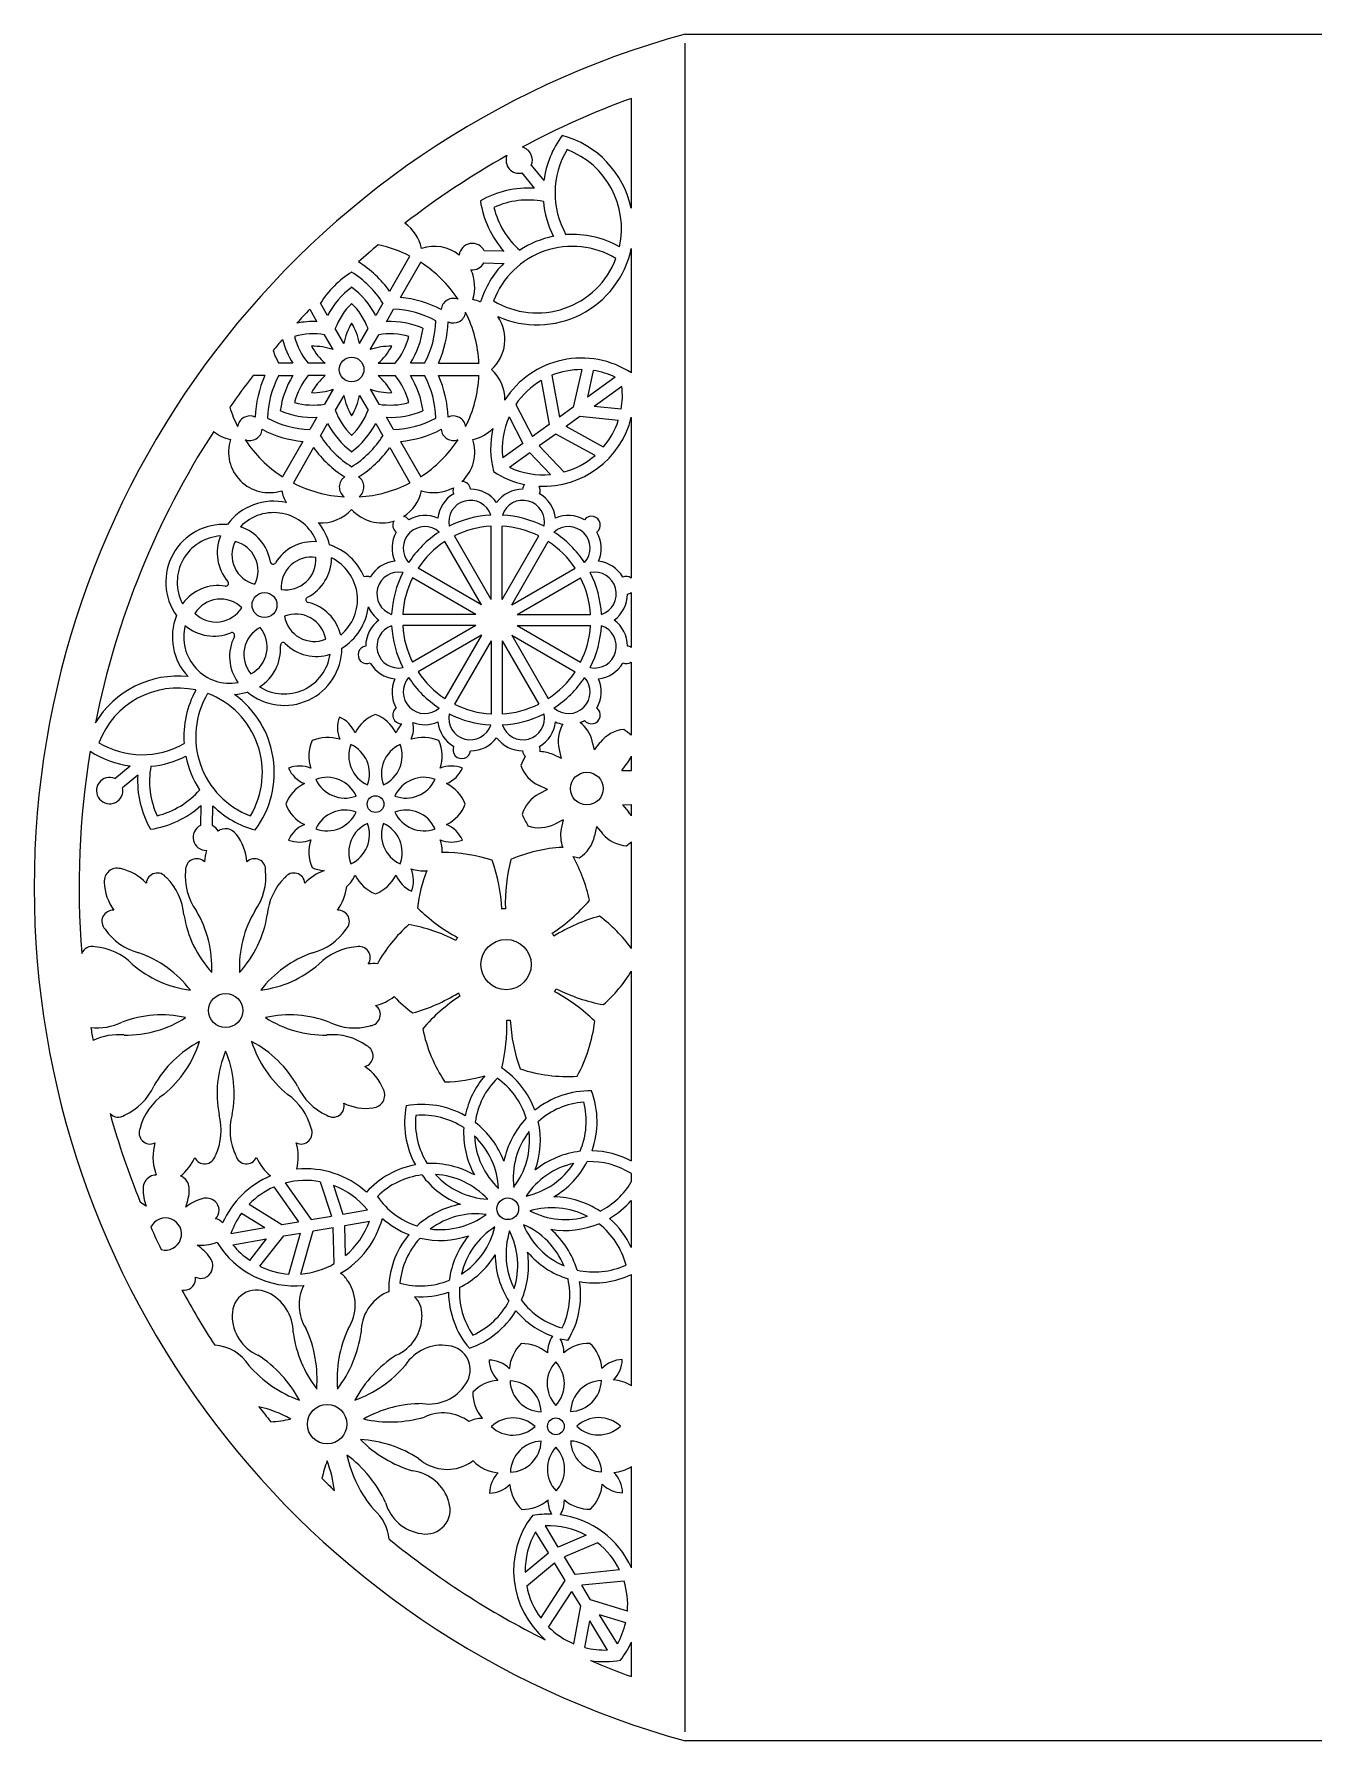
# Model space of a CAD drawing. Extents: x 2 to 287, y 28 to 218.
# Drawn here: x 2 to 144.5, y 28.3 to 218.3 of the extents above; entities that cross this region are included whole.
import ezdxf

# ---------------------------------------------------------------- set-up
doc = ezdxf.new("R2010")
doc.units = 0
doc.layers.get('0').update_dxf_attribs({"linetype": 'CONTINUOUS'})

msp = doc.modelspace()

# ---------------------------------------------------------------- linework, layer by layer
for p, q in [((74.54, 218.35), (214.54, 218.35)), ((74.54, 29.35), (74.54, 217.35)), ((68.54, 198.96), (68.54, 211.19)), ((57.4, 203.74), (58.8, 202.04)), ((57.77, 201.19), (56.37, 202.89)), ((54.35, 194.17), (52.15, 194.22)), ((68.54, 180.63), (68.54, 194.47)), ((41.63, 189.72), (43.89, 193.64)), ((42.82, 189.03), (45.08, 192.95)), ((52.12, 192.88), (54.32, 192.83)), ((34.72, 187.02), (33.93, 188.4)), ((40.86, 188.4), (40.07, 187.02)), ((32.73, 187.72), (33.53, 186.33)), ((41.26, 186.33), (42.05, 187.71)), ((35.33, 183.22), (34.38, 184.87)), ((36.52, 183.91), (35.56, 185.56)), ((38.27, 183.91), (39.23, 185.56)), ((39.46, 183.22), (40.41, 184.87)), ((30.86, 181.7), (29.27, 181.7)), ((34.45, 181.7), (32.54, 181.7)), ((40.34, 181.7), (42.24, 181.7)), ((45.52, 181.7), (43.93, 181.7)), ((47.05, 181.7), (51.58, 181.7)), ((63.01, 181.01), (62.07, 176.81)), ((64.3, 180.91), (63.64, 177.94)), ((27.74, 180.33), (26.41, 180.33)), ((29.27, 180.33), (30.86, 180.33)), ((34.45, 180.33), (32.54, 180.33)), ((35.33, 178.81), (34.38, 177.16)), ((39.46, 178.81), (40.41, 177.16)), ((40.34, 180.33), (42.24, 180.33)), ((43.93, 180.33), (45.52, 180.33)), ((47.05, 180.33), (51.58, 180.33)), ((58.5, 179.78), (59.37, 174.87)), ((59.7, 180.37), (60.53, 175.7)), ((66.74, 180.17), (63.64, 177.94)), ((67.49, 179.12), (64.39, 176.89)), ((36.52, 178.12), (35.56, 176.47)), ((38.27, 178.12), (39.23, 176.47)), ((55.66, 177.11), (57.52, 173.54)), ((62.07, 176.81), (60.53, 175.7)), ((67.41, 176.58), (64.39, 176.89)), ((33.53, 175.69), (32.74, 174.32)), ((33.93, 173.63), (34.72, 175.01)), ((40.07, 175.01), (40.86, 173.63)), ((42.05, 174.32), (41.26, 175.69)), ((54.92, 175.76), (56.47, 172.78)), ((59.37, 174.87), (57.52, 173.54)), ((62.82, 175.77), (61.28, 174.66)), ((67.1, 175.32), (62.82, 175.77)), ((68.54, 157.8), (68.54, 175.68)), ((31.97, 172.99), (29.71, 169.08)), ((42.82, 172.99), (45.08, 169.08)), ((60.12, 173.83), (58.27, 172.5)), ((64.5, 171.43), (60.12, 173.83)), ((65.44, 172.38), (61.28, 174.66)), ((33.16, 172.31), (30.9, 168.39)), ((41.63, 172.31), (43.89, 168.39)), ((56.47, 172.78), (54.22, 171.17)), ((57.22, 171.74), (54.97, 170.12)), ((59.55, 169.32), (57.22, 171.74)), ((61.06, 169.6), (58.27, 172.5)), ((52.92, 155.42), (52.92, 163.57)), ((54.15, 155.42), (54.15, 163.57)), ((51.85, 154.8), (47.77, 161.86)), ((52.92, 155.42), (48.84, 162.48)), ((54.15, 155.42), (58.23, 162.48)), ((55.22, 154.8), (59.29, 161.86)), ((51.23, 153.73), (44.17, 157.81)), ((51.85, 154.8), (44.79, 158.88)), ((55.22, 154.8), (62.28, 158.88)), ((55.83, 153.73), (62.89, 157.81)), ((68.54, 150.06), (68.54, 156.18)), ((51.23, 153.73), (43.08, 153.73)), ((51.23, 152.5), (43.08, 152.5)), ((51.23, 152.5), (44.17, 148.42)), ((55.83, 153.73), (63.99, 153.73)), ((55.83, 152.5), (63.99, 152.5)), ((55.83, 152.5), (62.89, 148.42)), ((51.85, 151.44), (44.79, 147.36)), ((51.85, 151.44), (47.77, 144.37)), ((52.92, 150.82), (48.84, 143.76)), ((52.92, 150.82), (52.92, 142.66)), ((54.15, 150.82), (58.23, 143.76)), ((54.15, 150.82), (54.15, 142.66)), ((55.22, 151.44), (62.28, 147.36)), ((55.22, 151.44), (59.29, 144.37)), ((68.54, 140.31), (68.54, 148.44)), ((60.76, 137.72), (60.52, 138.72)), ((64.45, 138.66), (64.18, 139.65)), ((64.45, 138.66), (65.08, 139.47)), ((11.03, 135.48), (12.73, 136.88)), ((60.76, 137.72), (59.82, 138.14)), ((67.48, 136.36), (68.09, 137.19)), ((68.54, 136.38), (68.54, 137.95)), ((13.58, 135.86), (11.88, 134.45)), ((67.48, 136.36), (68.54, 136.38)), ((59.19, 134.26), (58.26, 134.69)), ((59.19, 134.26), (58.28, 133.78)), ((20.61, 132.46), (20.57, 130.26)), ((21.9, 130.24), (21.94, 132.44)), ((67.57, 132.56), (68.54, 132.59)), ((67.57, 132.56), (68.22, 131.76)), ((68.54, 131.33), (68.54, 132.59)), ((60.93, 130.87), (60.01, 130.41)), ((60.93, 130.87), (60.73, 129.86)), ((64.66, 130.12), (64.44, 129.11)), ((64.66, 130.12), (65.32, 129.34)), ((68.54, 116.57), (68.54, 128.43)), ((68.54, 92.9), (68.54, 114.02)), ((68.54, 90.57), (68.54, 91.49)), ((28.74, 90.01), (31.49, 86.14)), ((30, 90.45), (32.89, 86.38)), ((33.9, 90.59), (35.14, 86.76)), ((35.38, 90.18), (36.41, 86.98)), ((25.97, 88.09), (29.62, 85.82)), ((36.41, 86.98), (39.15, 87.46)), ((68.54, 83.27), (68.54, 88.51)), ((25.13, 87.1), (27.72, 85.49)), ((29.62, 85.82), (31.49, 86.14)), ((32.89, 86.38), (35.14, 86.76)), ((36.63, 85.72), (39.37, 86.19)), ((36.72, 82.36), (36.63, 85.72)), ((23.95, 84.84), (27.72, 85.49)), ((24.17, 83.57), (27.93, 84.22)), ((26.04, 81.84), (27.93, 84.22)), ((27.16, 81.19), (29.84, 84.55)), ((29.84, 84.55), (31.7, 84.87)), ((30.41, 80.31), (31.7, 84.87)), ((31.75, 80.31), (33.11, 85.11)), ((33.11, 85.11), (35.35, 85.5)), ((35.46, 81.48), (35.35, 85.5)), ((68.54, 67.87), (68.54, 80.25)), ((68.54, 47.61), (68.54, 58.88)), ((59.31, 49.26), (57.86, 51.62)), ((60.4, 49.92), (58.96, 52.29)), ((63.49, 51.25), (60.4, 49.92)), ((64.78, 50.4), (61.08, 48.82)), ((56.72, 47.12), (59.31, 49.26)), ((56.88, 45.58), (59.98, 48.15)), ((61.17, 46.2), (59.98, 48.15)), ((62.27, 46.87), (61.08, 48.82)), ((58.45, 42.02), (61.17, 46.2)), ((67.23, 47.38), (62.27, 46.87)), ((67.73, 46.13), (63.01, 45.66)), ((63.99, 44.04), (63.01, 45.66)), ((59.33, 41.01), (61.91, 44.99)), ((62.9, 43.37), (61.91, 44.99)), ((68.11, 42.79), (63.99, 44.04)), ((62.13, 39.14), (62.9, 43.37)), ((66.99, 39.13), (65, 42.39)), ((67.91, 41.5), (65, 42.39)), ((63.36, 38.73), (63.9, 41.72)), ((65.89, 38.46), (63.9, 41.72)), ((68.54, 35.5), (68.54, 39.34)), ((214.54, 28.35), (74.54, 28.35))]:
    msp.add_line(p, q)
for centre, radius in [((37.39, 181.01), 1.37), ((27.69, 154.79), 1.39), ((63.58, 134.36), 1.82), ((40.05, 132.63), 0.929), ((54.59, 114.77), 2.8), ((23.36, 109.65), 1.9), ((54.78, 87.58), 1.21), ((34.66, 63.6), 2.2), ((60.13, 63.36), 0.929)]:
    msp.add_circle(centre, radius)
for centre, radius, start, end in [((100.53, 123.35), 98.49, 105.3013, 254.6987), ((100.53, 123.35), 93.49, 110.0101, 118.1809), ((56.05, 204.32), 1.47, 336.4766, 77.3095), ((69.44, 200.65), 10.73, 143.2429, 172.5795), ((69.44, 200.65), 9.4, 148.9705, 209.499), ((58.04, 196.71), 10.73, 12.0696, 74.8837), ((58.04, 196.71), 9.4, 347.5266, 69.1561), ((100.53, 123.35), 93.49, 119.3717, 127.7316), ((56.05, 204.32), 1.47, 160.2431, 282.3929), ((57.07, 190.48), 10.73, 86.29, 119.8837), ((62.35, 201.32), 10.73, 188.2429, 221.8366), ((57.07, 190.48), 9.4, 79.7341, 114.1561), ((69.44, 200.65), 10.73, 184.937, 206.6703), ((62.35, 201.32), 9.4, 193.9705, 228.3925), ((40.75, 193.55), 4.53, 12.0638, 55.5467), ((61.98, 185.32), 10.73, 101.4562, 123.1895), ((61.98, 185.32), 10.73, 60.7885, 93.8518), ((100.53, 123.35), 93.49, 130.0599, 131.8465), ((37.39, 181.01), 14.2, 62.7708, 77.9521), ((46.57, 190.19), 4.53, 51.8235, 107.9362), ((50.83, 193.58), 1.47, 25.7337, 173.221), ((61.98, 185.32), 9.4, 58.9705, 159.1561), ((58.04, 196.71), 10.73, 246.0369, 347.9304), ((31.72, 182.68), 12.15, 35.4112, 58.0399), ((37.39, 181.01), 14.2, 33.3886, 57.2292), ((50.83, 193.58), 1.47, 263.7904, 331.65), ((46.57, 190.19), 4.53, 342.0638, 25.1878), ((61.98, 185.32), 10.73, 135.5471, 162.611), ((58.04, 196.71), 9.4, 238.9705, 339.1561), ((43.07, 182.68), 10.78, 121.7382, 147.9752), ((43.07, 182.68), 9.41, 127.0706, 152.5163), ((31.72, 182.68), 10.78, 32.0248, 58.2618), ((31.72, 182.68), 9.41, 27.4837, 52.9294), ((43.07, 182.68), 8.04, 134.8933, 159.0043), ((31.72, 182.68), 8.04, 20.9957, 45.1067), ((41.67, 176.94), 12.15, 62.0857, 84.5888), ((48.73, 187.56), 1.37, 67.6879, 175.1369), ((49.93, 184.37), 4.53, 66.4679, 77.9362), ((100.53, 123.35), 93.49, 136.4835, 137.7851), ((33.12, 176.94), 9.41, 87.4837, 101.228), ((41.67, 176.94), 9.41, 67.0706, 92.5163), ((41.67, 176.94), 10.78, 61.7382, 87.9752), ((36, 186.76), 10.78, 332.0248, 358.2618), ((36, 186.76), 12.15, 335.4112, 357.9143), ((48.73, 187.56), 1.37, 244.8631, 352.3121), ((37.39, 181.01), 14.2, 2.7708, 26.6114), ((49.93, 184.37), 4.53, 312.0638, 34.0227), ((100.53, 123.35), 93.49, 139.2603, 140.257), ((38.79, 186.76), 9.41, 194.7679, 212.5163), ((33.12, 176.94), 8.04, 80.9957, 105.1067), ((38.79, 186.76), 8.04, 194.8933, 219.0043), ((43.07, 182.68), 6.66, 148.3448, 169.382), ((31.72, 182.68), 6.66, 10.618, 31.6552), ((41.67, 176.94), 8.04, 74.8933, 99.0043), ((36, 186.76), 8.04, 320.9957, 345.1067), ((36, 186.76), 9.41, 327.4837, 352.9294), ((38.79, 186.76), 10.78, 199.7307, 207.9752), ((38.79, 186.76), 6.66, 208.3448, 229.382), ((33.12, 176.94), 6.66, 70.618, 91.6552), ((41.67, 176.94), 6.66, 88.3448, 109.382), ((36, 186.76), 6.66, 310.618, 331.6552), ((49.93, 177.65), 4.53, 359.5659, 47.9362), ((62.98, 172.18), 10.11, 56.655, 147.4577), ((62.98, 172.18), 8.82, 89.829, 111.8542), ((62.98, 172.18), 8.82, 64.7926, 81.3958), ((100.53, 123.35), 93.49, 142.4467, 145.12), ((38.79, 175.27), 12.15, 155.4112, 177.9143), ((38.79, 175.27), 10.78, 152.0248, 178.2618), ((38.79, 175.27), 9.41, 147.4837, 172.9294), ((38.79, 175.27), 8.04, 140.9957, 165.1067), ((38.79, 175.27), 6.66, 130.618, 151.6552), ((33.12, 185.09), 6.66, 268.3448, 289.382), ((41.67, 185.09), 6.66, 250.618, 271.6552), ((36, 175.27), 6.66, 28.3448, 49.382), ((36, 175.27), 8.04, 14.8933, 39.0043), ((36, 175.27), 9.41, 7.0706, 32.5163), ((36, 175.27), 10.78, 1.7382, 27.9752), ((36, 175.27), 12.15, 2.0857, 24.5888), ((37.39, 181.01), 14.2, 333.3886, 357.2292), ((62.98, 172.18), 8.82, 120.5412, 146.0464), ((58.72, 178.11), 8.82, 350.0205, 6.6237), ((37.39, 181.01), 14.2, 197.2279, 206.6114), ((33.12, 185.09), 8.04, 254.8933, 279.0043), ((43.07, 179.35), 6.66, 190.618, 211.6552), ((31.72, 179.35), 6.66, 328.3448, 349.382), ((41.67, 185.09), 8.04, 260.9957, 285.1067), ((26.06, 174.47), 1.37, 64.8631, 172.3121), ((33.12, 185.09), 10.78, 241.7382, 267.9752), ((33.12, 185.09), 9.41, 247.0706, 272.5163), ((43.07, 179.35), 9.41, 207.4837, 232.9294), ((43.07, 179.35), 8.04, 200.9957, 225.1067), ((31.72, 179.35), 8.04, 314.8933, 339.0043), ((31.72, 179.35), 9.41, 307.0706, 332.5163), ((41.67, 185.09), 9.41, 267.4837, 292.9294), ((41.67, 185.09), 10.78, 272.0248, 298.2618), ((48.73, 174.47), 1.37, 7.6879, 115.1369), ((62.98, 172.18), 8.82, 156.0619, 186.6237), ((58.72, 178.11), 10.11, 267.4804, 346.1353), ((58.72, 178.11), 8.82, 319.5622, 341.5874), ((100.53, 123.35), 93.49, 147.1047, 168.6987), ((24.85, 177.65), 4.53, 231.3303, 257.9362), ((28.21, 171.83), 4.53, 162.0638, 287.9362), ((26.06, 174.47), 1.37, 247.6879, 355.1369), ((37.39, 181.01), 14.2, 213.3886, 237.2292), ((33.12, 185.09), 12.15, 242.0857, 264.5888), ((43.07, 179.35), 10.78, 212.0248, 238.2618), ((31.72, 179.35), 10.78, 301.7382, 327.9752), ((41.67, 185.09), 12.15, 275.4112, 297.9143), ((37.39, 181.01), 14.2, 302.7708, 326.6114), ((48.73, 174.47), 1.37, 184.8631, 292.3121), ((46.57, 171.83), 4.53, 313.3601, 17.9362), ((49.93, 177.65), 4.53, 282.0638, 314.9294), ((62.98, 172.18), 10.11, 167.0377, 194.5579), ((43.07, 179.35), 12.15, 215.4112, 237.9143), ((31.72, 179.35), 12.15, 302.0857, 324.5888), ((58.72, 178.11), 8.82, 285.37, 310.8751), ((58.72, 178.11), 10.11, 236.8585, 258.2334), ((58.72, 178.11), 8.82, 244.7926, 275.3544), ((34.03, 168.47), 4.53, 192.0638, 210.3351), ((37.39, 181.01), 14.2, 242.7708, 266.6114), ((37.39, 167.93), 1.37, 124.8631, 232.3121), ((37.39, 167.93), 1.37, 307.6879, 55.1369), ((37.39, 181.01), 14.2, 273.3886, 297.2292), ((40.75, 168.47), 4.53, 302.3463, 347.9362), ((46.57, 171.83), 4.53, 252.0638, 298.3235), ((49.66, 167.56), 0.986, 162.7713, 202.7697), ((49.66, 167.56), 0.986, 7.2303, 88.9124), ((50.61, 164.04), 3.65, 36.6117, 89.4607), ((56.46, 164.04), 3.65, 90.5393, 143.3883), ((57.4, 167.56), 0.986, 138.6155, 172.7697), ((57.4, 167.56), 0.986, 337.2303, 27.0984), ((28.71, 159.93), 6.42, 77.208, 143.4707), ((34.03, 168.47), 4.53, 265.7887, 317.9362), ((40.75, 168.47), 4.53, 222.0638, 287.1576), ((50.61, 164.04), 3.65, 120.5393, 173.3883), ((50.61, 164.04), 2.41, 18.5226, 191.4774), ((56.46, 164.04), 2.41, 348.5226, 161.4774), ((56.46, 164.04), 3.65, 6.6117, 59.4607), ((23.12, 157.34), 6.42, 86.1647, 215.4707), ((28.71, 159.93), 5.15, 21.679, 135.9564), ((23.48, 158.83), 4.92, 9.0254, 71.9561), ((28.71, 159.93), 6.42, 14.1647, 38.9158), ((42.96, 163.69), 0.986, 152.116, 232.7697), ((45.54, 161.11), 2.41, 48.5226, 221.4774), ((42.96, 163.69), 0.986, 37.2303, 77.388), ((45.54, 161.11), 3.65, 66.6117, 119.4607), ((53.53, 153.12), 11.7, 93.1238, 116.8762), ((53.53, 153.12), 10.47, 93.3723, 116.6277), ((53.53, 153.12), 10.47, 63.3723, 86.6277), ((53.53, 153.12), 11.7, 63.1238, 86.8762), ((61.53, 161.11), 2.41, 318.5226, 131.4774), ((61.53, 161.11), 3.65, 60.5393, 113.3883), ((64.1, 163.69), 0.986, 307.2303, 142.7697), ((23.12, 157.34), 5.15, 93.679, 207.9564), ((27.34, 160.62), 4.92, 157.6793, 220.61), ((27.42, 160.37), 3.36, 153.4106, 256.2248), ((23.61, 158.61), 3.36, 333.4106, 76.2248), ((33.12, 156.93), 4.92, 85.6793, 148.61), ((45.54, 161.11), 3.65, 150.5393, 203.3883), ((53.53, 153.12), 11.7, 123.1238, 146.8762), ((53.53, 153.12), 10.47, 123.3723, 146.6277), ((53.53, 153.12), 10.47, 33.3723, 56.6277), ((53.53, 153.12), 11.7, 33.1238, 56.8762), ((61.53, 161.11), 3.65, 336.6117, 29.4607), ((28.65, 159.65), 0.318, 189.0254, 328.61), ((32.91, 156.77), 3.36, 81.4106, 184.2248), ((30.06, 159.85), 3.36, 261.4106, 4.2248), ((30.23, 160.04), 4.92, 297.0254, 359.9561), ((32.89, 155.41), 6.42, 23.0762, 71.4707), ((32.89, 155.41), 5.15, 309.679, 63.9564), ((42.61, 156.04), 3.65, 96.6117, 149.4607), ((64.45, 156.04), 3.65, 30.5393, 83.3883), ((39.09, 156.99), 0.986, 67.2303, 107.3169), ((42.61, 156.04), 2.41, 78.5226, 251.4774), ((53.53, 153.12), 11.7, 153.1238, 176.8762), ((53.53, 153.12), 10.47, 153.3723, 176.6277), ((53.53, 153.12), 10.47, 3.3723, 26.6277), ((64.45, 156.04), 2.41, 288.5226, 101.4774), ((53.53, 153.12), 11.7, 3.1238, 26.8762), ((67.97, 156.99), 0.986, 55.127, 112.7697), ((22.55, 152.04), 4.92, 81.0254, 143.9561), ((23.36, 157.21), 0.318, 261.0254, 40.61), ((64.45, 156.04), 3.65, 306.6117, 359.4607), ((67.97, 156.99), 0.986, 277.2303, 304.873), ((22.8, 152.09), 3.36, 45.4106, 148.2248), ((22.3, 156.26), 3.36, 225.4106, 328.2248), ((32.61, 155.38), 0.318, 117.0254, 256.61), ((31.4, 150.29), 4.92, 13.6793, 76.61), ((32.89, 155.41), 6.42, 302.1647, 352.8187), ((42.61, 156.04), 3.65, 203.177, 233.3883), ((23.85, 151.23), 6.42, 158.1647, 223.427), ((23.85, 151.23), 5.15, 165.679, 279.9564), ((22.04, 156.25), 4.92, 229.6793, 292.61), ((28.74, 149.3), 3.36, 117.4106, 220.2248), ((24.63, 150.12), 3.36, 297.4106, 40.2248), ((31.19, 150.43), 3.36, 9.4106, 112.2248), ((33.23, 154.1), 3.36, 189.4106, 292.2248), ((42.61, 150.19), 3.65, 126.6117, 179.4607), ((42.61, 150.19), 2.41, 108.5226, 281.4774), ((53.53, 153.12), 11.7, 183.1238, 206.8762), ((53.53, 153.12), 10.47, 183.3723, 206.6277), ((53.53, 153.12), 10.47, 333.3723, 356.6277), ((53.53, 153.12), 11.7, 333.1238, 356.8762), ((64.45, 150.19), 2.41, 258.5226, 71.4774), ((64.45, 150.19), 3.65, 0.5393, 53.3883), ((28.72, 149.05), 4.92, 153.0254, 215.9561), ((24.05, 151.42), 0.318, 333.0254, 112.61), ((24.55, 149.87), 4.92, 301.6793, 4.61), ((29.77, 150.29), 0.318, 45.0254, 184.61), ((33.47, 153.99), 4.92, 225.0254, 287.9561), ((39.09, 149.25), 0.986, 97.2303, 292.7697), ((67.97, 149.25), 0.986, 55.127, 82.7697), ((29.89, 150.04), 6.42, 230.1647, 359.4707), ((29.89, 150.04), 5.15, 237.679, 351.9564), ((42.61, 150.19), 3.65, 210.5393, 263.3883), ((64.45, 150.19), 3.65, 276.6117, 329.4607), ((67.97, 149.25), 0.986, 247.2303, 304.873), ((18.05, 136.15), 10.73, 83.9279, 149.0406), ((45.54, 145.12), 3.65, 156.6117, 209.4607), ((45.54, 145.12), 2.41, 138.5226, 311.4774), ((53.53, 153.12), 11.7, 213.1238, 236.8762), ((53.53, 153.12), 10.47, 213.3723, 236.6277), ((53.53, 153.12), 10.47, 303.3723, 326.6277), ((53.53, 153.12), 11.7, 303.1238, 326.8762), ((61.53, 145.12), 2.41, 228.5226, 41.4774), ((61.53, 145.12), 3.65, 330.5393, 23.3883), ((18.05, 136.15), 9.4, 77.711, 159.3405), ((29.43, 140.12), 10.73, 150.9729, 184.0362), ((29.43, 140.12), 9.4, 149.155, 249.3405), ((18.05, 136.15), 9.4, 329.155, 69.3405), ((23.85, 151.23), 6.42, 274.5223, 287.4707), ((18.05, 136.15), 10.73, 323.4274, 54.0214), ((41.59, 138.63), 4.28, 111.1025, 153.2821), ((38.51, 138.63), 4.28, 26.7179, 68.8975), ((42.96, 142.55), 0.986, 127.2303, 271.2046), ((50.61, 142.2), 2.41, 168.5226, 341.4774), ((53.53, 153.12), 11.7, 243.1238, 266.8762), ((53.53, 153.12), 10.47, 243.3723, 266.6277), ((53.53, 153.12), 10.47, 273.3723, 296.6277), ((53.53, 153.12), 11.7, 273.1238, 296.8762), ((56.46, 142.2), 2.41, 198.5226, 11.4774), ((64.1, 142.55), 0.986, 217.2303, 52.7697), ((39.13, 141.11), 3.32, 158.7422, 202.4385), ((34.7, 139.28), 3.32, 22.5615, 66.2578), ((45.4, 139.28), 3.32, 136.5793, 157.4385), ((40.96, 141.11), 3.32, 337.5615, 10.5553), ((45.54, 145.12), 3.65, 248.9206, 293.3883), ((50.61, 142.2), 3.65, 186.6117, 239.4607), ((56.46, 142.2), 3.65, 300.5393, 353.3883), ((61.53, 145.12), 3.65, 246.6117, 260.2345), ((64.16, 139.65), 3.76, 149.9724, 194.2799), ((61.53, 145.12), 3.65, 290.8417, 299.4607), ((60.54, 138.73), 3.76, 14.207, 52.5997), ((68.07, 137.2), 3.76, 95.8904, 142.8513), ((54.56, 122.48), 22.65, 51.9043, 54.5828), ((14.08, 147.53), 9.4, 239.155, 299.6835), ((36.9, 137.96), 4.28, 156.1025, 198.2821), ((34.72, 135.78), 4.28, 71.7179, 113.8975), ((40.63, 138.02), 3.56, 159.3829, 245.6171), ((35.82, 136.03), 3.56, 339.3829, 65.6171), ((44.27, 136.03), 3.56, 114.3829, 200.6171), ((39.46, 138.02), 3.56, 294.3829, 20.6171), ((45.37, 135.78), 4.28, 66.1025, 108.2821), ((43.2, 137.96), 4.28, 341.7179, 23.8975), ((49.66, 138.68), 0.986, 157.2303, 352.7697), ((50.61, 142.2), 3.65, 270.5393, 323.3883), ((56.46, 142.2), 3.65, 216.6117, 269.4607), ((57.4, 138.68), 0.986, 347.9267, 22.7697), ((100.53, 123.35), 93.49, 170.6694, 184.5207), ((14.08, 147.53), 10.73, 237.2618, 262.7639), ((24.29, 135.2), 9.4, 169.9186, 204.3405), ((14.08, 147.53), 10.73, 275.1215, 296.8548), ((29.43, 140.12), 10.73, 191.6407, 213.374), ((31.56, 133.55), 3.32, 67.5615, 111.2578), ((48.53, 133.55), 3.32, 68.7422, 112.4385), ((77.16, 128.22), 22.65, 154.5175, 157.44), ((59.81, 138.12), 3.76, 198.7475, 245.7085), ((57.4, 138.68), 0.986, 187.2303, 226.2267), ((58.27, 134.71), 3.76, 65.6356, 88.5307), ((65.1, 139.46), 3.76, 322.7784, 336.2101), ((10.45, 134.13), 1.47, 66.661, 12.5774), ((24.29, 135.2), 10.73, 176.4744, 210.0681), ((34.05, 131.09), 4.28, 116.7179, 158.8975), ((33.4, 137.98), 3.32, 203.7422, 247.4385), ((34.66, 132.05), 3.56, 24.3829, 110.6171), ((36.65, 136.86), 3.56, 204.3829, 290.6171), ((45.44, 132.05), 3.56, 69.3829, 155.6171), ((43.44, 136.86), 3.56, 249.3829, 335.6171), ((46.69, 137.98), 3.32, 292.5615, 336.2578), ((46.04, 131.09), 4.28, 21.1025, 63.2821), ((13.43, 140.44), 9.4, 284.155, 318.5769), ((59.99, 130.43), 3.76, 117.0641, 164.0251), ((13.43, 140.44), 10.73, 278.4273, 312.0211), ((29.43, 140.12), 10.73, 225.7315, 255.0682), ((34.05, 134.17), 4.28, 201.1025, 243.2821), ((36.65, 128.41), 3.56, 69.3829, 155.6171), ((34.66, 133.22), 3.56, 249.3829, 335.6171), ((43.44, 128.41), 3.56, 24.3829, 110.6171), ((45.44, 133.22), 3.56, 204.3829, 290.6171), ((46.04, 134.17), 4.28, 296.7179, 338.8975), ((76.85, 141.16), 22.65, 205.3326, 208.8685), ((65.34, 129.35), 3.76, 31.8048, 39.9942), ((21.21, 128.94), 1.47, 115.9181, 271.2147), ((21.21, 128.94), 1.47, 27.2414, 61.8345), ((23.36, 128.44), 1.44, 35.2015, 125.8957), ((20.07, 125.8), 5.66, 4.0056, 37.8992), ((33.4, 127.28), 3.32, 112.5615, 156.2578), ((40.63, 127.24), 3.56, 114.3829, 200.6171), ((35.82, 129.23), 3.56, 294.3829, 20.6171), ((44.27, 129.23), 3.56, 159.3829, 245.6171), ((39.46, 127.24), 3.56, 339.3829, 65.6171), ((46.69, 127.28), 3.32, 23.7422, 67.4385), ((58.29, 133.76), 3.76, 250.1761, 297.1371), ((64.42, 129.11), 3.76, 168.4927, 200.2058), ((68.21, 131.75), 3.76, 219.9213, 266.8822), ((26.65, 125.8), 5.66, 162.7737, 175.9944), ((31.56, 131.72), 3.32, 248.7422, 292.4385), ((36.9, 127.3), 4.28, 161.7179, 203.8975), ((43.2, 127.3), 4.28, 358.8896, 18.2821), ((48.53, 131.72), 3.32, 247.5615, 291.2578), ((61.78, 111.02), 16.82, 93.0461, 113.3276), ((60.76, 129.86), 3.76, 301.6047, 348.5656), ((54, 145.79), 22.65, 308.1898, 309.932), ((11.28, 124.05), 1.44, 75.2015, 184.7985), ((10.46, 119.91), 5.66, 44.0056, 77.8992), ((20.13, 125.32), 1.23, 45.0316, 184.8295), ((26.59, 125.32), 1.23, 355.1705, 134.9684), ((34.72, 129.48), 4.28, 246.1025, 264.5993), ((40.96, 124.15), 3.32, 338.7422, 22.4385), ((45.37, 129.48), 4.28, 251.7179, 275.1387), ((47.75, 110.41), 16.82, 71.6914, 90.9529), ((34.42, 119.8), 19.74, 3.3228, 19.4457), ((74.24, 121.55), 19.74, 165.5733, 181.6962), ((47.4, 118.51), 16.82, 11.6914, 29.4804), ((66.54, 148.98), 22.65, 258.5251, 260.2971), ((15.5, 124.13), 5.66, 182.1008, 215.9944), ((15.76, 123.73), 1.23, 35.1705, 174.9684), ((12.22, 119.77), 6.52, 4.5555, 45.7851), ((25.39, 124.56), 6.52, 174.2149, 215.4445), ((21.33, 124.56), 6.52, 324.5555, 5.7851), ((34.5, 119.77), 6.52, 134.2149, 175.4445), ((30.96, 123.73), 1.23, 5.0316, 144.8295), ((36.26, 119.91), 5.66, 110.091, 135.9944), ((34.7, 125.99), 3.32, 310.2349, 337.4385), ((41.59, 126.64), 4.28, 206.7179, 248.8975), ((38.51, 126.64), 4.28, 291.1025, 333.2821), ((45.4, 125.99), 3.32, 202.5615, 246.2578), ((61.43, 119.12), 16.82, 158.7366, 173.3276), ((31.22, 124.13), 5.66, 324.0056, 353.0865), ((48.87, 134.75), 19.74, 303.3228, 319.4457), ((10.81, 119.58), 1.23, 85.0316, 224.8295), ((30.86, 122.22), 12.29, 189.0339, 222.6366), ((9.54, 114.46), 12.29, 357.3634, 30.9661), ((37.18, 114.46), 12.29, 149.0339, 182.6366), ((15.86, 122.22), 12.29, 317.3634, 350.9661), ((35.91, 119.58), 1.23, 315.1705, 94.9684), ((58.54, 135.17), 19.74, 225.5733, 241.6962), ((54.59, 114.77), 6.2, 90.7377, 94.2813), ((70.29, 101.14), 19.74, 105.5733, 121.6962), ((54.95, 106.66), 16.82, 36.0795, 53.3276), ((15.33, 122.38), 6.52, 214.2149, 255.4445), ((31.39, 122.38), 6.52, 284.5555, 325.7851), ((54.95, 106.66), 16.82, 131.6914, 150.8321), ((40.15, 99.82), 19.74, 63.3228, 79.4457), ((54.59, 114.77), 6.2, 30.7377, 34.2813), ((8.48, 115.55), 1.23, 75.1705, 159.8087), ((8.32, 110.24), 6.52, 44.5555, 85.7851), ((9.68, 104.45), 12.29, 37.3634, 70.9661), ((37.04, 104.45), 12.29, 109.0339, 142.6366), ((38.4, 110.24), 6.52, 94.2149, 135.4445), ((38.23, 115.55), 1.23, 325.0316, 104.8295), ((54.59, 114.77), 6.2, 150.7377, 154.2813), ((21.02, 124.1), 12.29, 229.0339, 262.6366), ((25.69, 124.1), 12.29, 277.3634, 310.9661), ((39.83, 109.21), 5.66, 85.6764, 95.9944), ((54.24, 122.87), 16.82, 311.6914, 328.2581), ((38.69, 115.69), 5.66, 284.0056, 307.3923), ((54.24, 122.87), 16.82, 223.9615, 233.3276), ((38.89, 128.39), 19.74, 285.5733, 301.6962), ((60.31, 94.78), 19.74, 123.3228, 139.4457), ((54.59, 114.77), 6.2, 210.7377, 214.2813), ((54.59, 114.77), 6.2, 330.7377, 334.2813), ((50.64, 94.36), 19.74, 45.5733, 61.6962), ((69.04, 129.71), 19.74, 243.3228, 259.4457), ((9.02, 114.23), 6.52, 264.032, 295.4445), ((16.22, 96.87), 12.29, 77.3634, 110.9661), ((12.28, 119.21), 12.29, 269.0339, 302.6366), ((30.5, 96.87), 12.29, 69.0339, 102.6366), ((34.43, 119.21), 12.29, 237.3634, 270.9661), ((37.69, 114.23), 6.52, 244.5555, 285.7851), ((39.36, 109.19), 1.23, 275.1705, 54.9684), ((34.94, 107.98), 19.74, 346.1262, 1.6962), ((54.59, 114.77), 6.2, 270.7377, 274.2813), ((74.76, 109.73), 19.74, 183.3228, 199.4457), ((47.75, 110.41), 16.82, 331.338, 353.3276), ((100.53, 123.35), 93.49, 189.6019, 190.5069), ((11.46, 100.44), 6.52, 84.5555, 115.9552), ((35.26, 100.44), 6.52, 54.2149, 95.4445), ((61.78, 111.02), 16.82, 191.6914, 213.681), ((26.11, 95.27), 12.29, 117.3634, 150.9661), ((8.73, 109.86), 12.29, 309.0339, 342.6366), ((34.7, 100.4), 12.29, 157.3634, 190.9661), ((12.02, 100.4), 12.29, 349.0339, 22.6366), ((37.99, 109.86), 12.29, 197.3634, 230.9661), ((20.61, 95.27), 12.29, 29.0339, 62.6366), ((38.55, 104.61), 1.23, 285.0316, 64.8295), ((35.7, 98.73), 5.66, 22.1008, 55.9944), ((48.68, 95.17), 9.73, 20.4031, 56.1692), ((61.43, 119.12), 16.82, 251.6914, 273.681), ((9.43, 103.95), 6.52, 294.2149, 335.4445), ((37.29, 103.95), 6.52, 204.5555, 245.7851), ((39.64, 100.25), 1.44, 275.2015, 24.7985), ((47.4, 118.51), 16.82, 271.338, 286.6464), ((59.59, 96.04), 9.73, 139.2236, 168.7623), ((59.59, 96.04), 8.52, 134.4899, 172.1339), ((48.68, 95.17), 8.52, 17.0315, 54.6755), ((63.9, 90.97), 9.73, 88.7623, 128.7623), ((54.99, 97.31), 9.73, 340.4031, 20.4031), ((20.16, 94.94), 6.52, 124.5555, 165.7851), ((26.55, 94.94), 6.52, 14.2149, 55.4445), ((35.32, 99.01), 1.23, 235.1705, 14.9684), ((38.99, 104.42), 5.66, 244.0056, 277.8992), ((53.02, 97.15), 9.73, 168.7623, 208.7623), ((45.23, 89.47), 9.73, 60.4031, 100.4031), ((63.9, 90.97), 8.52, 94.4899, 132.1339), ((54.99, 97.31), 8.52, 337.0315, 14.6755), ((11.4, 99.01), 1.23, 222.0432, 304.8295), ((100.53, 123.35), 93.49, 195.6098, 201.9968), ((16.35, 96.33), 6.52, 334.2149, 15.4445), ((30.37, 96.33), 6.52, 164.5555, 205.7851), ((53.02, 97.15), 8.52, 174.4899, 212.1339), ((45.23, 89.47), 8.52, 57.0315, 94.6755), ((45.23, 89.47), 9.73, 20.4031, 52.6067), ((63.9, 90.97), 9.73, 136.5586, 168.7623), ((48.68, 95.17), 9.73, 340.4031, 12.6067), ((14.96, 96.02), 1.23, 155.1705, 294.9684), ((31.76, 96.02), 1.23, 245.0316, 24.8295), ((59.59, 96.04), 9.73, 176.5586, 208.7623), ((45.23, 89.47), 8.52, 2.3982, 46.7672), ((59.59, 96.04), 8.52, 182.3982, 226.7672), ((63.9, 90.97), 8.52, 142.3982, 186.7672), ((48.68, 95.17), 8.52, 322.3982, 6.7672), ((20.93, 93.35), 5.66, 164.0056, 197.8992), ((14.75, 95.6), 5.66, 309.378, 335.9944), ((21.03, 93.81), 1.23, 205.0316, 344.8295), ((25.68, 93.81), 1.23, 195.1705, 334.9684), ((31.97, 95.6), 5.66, 204.0056, 230.3316), ((25.79, 93.35), 5.66, 346.025, 15.9944), ((63.95, 84.31), 9.73, 96.5586, 128.7623), ((63.95, 84.31), 9.73, 61.8652, 88.7623), ((15.6, 90.03), 1.31, 88.1751, 121.3013), ((16.93, 91.99), 1.44, 195.2015, 206.7821), ((17.91, 89.99), 1.31, 56.537, 70.8394), ((32.28, 81.92), 10.11, 112.8055, 156.1975), ((32.28, 81.92), 10.11, 48.0113, 95.6158), ((46.25, 82.89), 9.73, 100.4031, 137.7807), ((46.25, 82.89), 8.52, 97.0315, 134.6755), ((53.02, 97.15), 9.73, 216.5586, 248.7623), ((46.25, 82.89), 9.73, 60.4031, 92.6067), ((46.25, 82.89), 8.52, 42.3982, 86.7672), ((53.02, 97.15), 8.52, 222.3982, 266.7672), ((54.99, 97.31), 8.52, 282.3982, 326.7672), ((63.95, 84.31), 8.52, 102.3982, 146.7672), ((54.99, 97.31), 9.73, 300.4031, 332.6067), ((63.95, 84.31), 8.52, 57.4188, 92.1339), ((15.67, 89.85), 1.49, 120.0583, 179.8612), ((19.82, 89.75), 5.64, 178.9099, 199.657), ((17.83, 89.81), 1.49, 357.9771, 57.78), ((13.68, 89.87), 5.64, 338.1813, 358.9284), ((32.28, 81.92), 8.82, 113.6165, 135.6416), ((32.28, 81.92), 8.82, 79.4242, 104.9294), ((32.28, 81.92), 8.82, 38.8469, 69.4087), ((61.19, 94.9), 8.52, 297.0315, 329.4908), ((10.89, 83.52), 5.64, 50.1813, 58.468), ((22.37, 83.3), 5.64, 106.9099, 127.657), ((21.19, 87.28), 1.49, 48.0583, 107.8612), ((21.33, 87.4), 1.31, 314.6929, 49.3013), ((47.28, 93.78), 8.52, 214.4899, 252.1339), ((51.25, 78.5), 9.73, 100.4031, 132.6067), ((59.7, 79.18), 8.52, 62.3982, 106.7672), ((59.7, 79.18), 9.73, 56.5586, 88.7623), ((61.19, 94.9), 9.73, 300.4031, 318.9764), ((16.66, 84.77), 1.79, 254.0428, 155.3541), ((100.53, 123.35), 93.49, 203.8678, 205.5291), ((22, 85.19), 1.31, 38.3096, 79.1454), ((32.28, 81.92), 8.82, 144.0748, 160.678), ((31.04, 89.11), 10.11, 300.4618, 345.1005), ((31.04, 89.11), 8.82, 310.1162, 340.678), ((47.28, 93.78), 9.73, 228.3269, 248.7623), ((51.25, 78.5), 8.52, 82.3982, 126.7672), ((47.28, 93.78), 8.52, 262.3982, 306.7672), ((57.91, 78.36), 8.52, 122.3982, 166.7672), ((45.05, 87.51), 8.52, 302.3982, 346.7672), ((64.4, 89.06), 8.52, 202.3982, 246.7672), ((53.16, 77.98), 8.52, 22.3982, 66.7672), ((61.19, 94.9), 8.52, 242.3982, 286.7672), ((61.19, 94.9), 9.73, 260.4031, 292.6067), ((59.7, 79.18), 8.52, 14.4899, 52.1339), ((59.7, 79.18), 9.73, 24.8319, 48.7623), ((20.58, 89.17), 5.64, 266.1813, 286.9284), ((21.82, 85.21), 1.49, 285.9771, 293.595), ((31.04, 89.11), 10.11, 211.4067, 275.8265), ((51.25, 78.5), 9.73, 140.4031, 180.9347), ((51.25, 78.5), 8.52, 137.0315, 174.6755), ((47.28, 93.78), 9.73, 256.5586, 288.7623), ((57.91, 78.36), 9.73, 140.4031, 172.6067), ((63.1, 82.53), 8.52, 162.3982, 206.7672), ((47.37, 81.27), 8.52, 342.3982, 26.7672), ((53.16, 77.98), 9.73, 16.5586, 48.7623), ((17.02, 78.88), 5.64, 34.9099, 55.657), ((20.44, 81.24), 1.49, 336.0583, 35.8612), ((31.04, 89.11), 8.82, 218.8469, 235.4501), ((45.05, 87.51), 9.73, 296.5586, 328.7623), ((63.1, 82.53), 9.73, 180.4031, 212.6067), ((47.37, 81.27), 9.73, 336.5586, 8.7623), ((64.4, 89.06), 9.73, 220.4031, 252.6067), ((18.71, 79.81), 1.31, 272.537, 7.1454), ((20.6, 81.14), 1.31, 242.6929, 337.3013), ((31.04, 89.11), 8.82, 243.8833, 265.9084), ((31.04, 89.11), 8.82, 274.5955, 300.1007), ((34.66, 78.16), 2.69, 30.1448, 56.073), ((64.4, 89.06), 8.52, 257.0315, 294.6755), ((64.4, 89.06), 9.73, 260.4031, 295.1693), ((18.67, 80), 1.49, 262.959, 273.78), ((100.53, 123.35), 93.49, 208.651, 213.0381), ((26.79, 75.85), 2.69, 62.8721, 182.5825), ((26.03, 73.83), 4.85, 359.6344, 65.7926), ((36.39, 76.87), 4.85, 153.2199, 213.0929), ((32.93, 76.87), 4.85, 326.9071, 33.0653), ((43.29, 73.83), 4.85, 114.2074, 180.3656), ((42.53, 75.85), 2.69, 112.0744, 117.1279), ((45.05, 87.51), 8.52, 254.4899, 292.1339), ((45.05, 87.51), 9.73, 266.1651, 288.7623), ((57.91, 78.36), 9.73, 180.4031, 220.4031), ((57.91, 78.36), 8.52, 177.0315, 214.6755), ((53.16, 77.98), 8.52, 334.4899, 12.1339), ((53.16, 77.98), 9.73, 328.7623, 8.7623), ((42.53, 75.85), 2.69, 357.4175, 46.2974), ((47.37, 81.27), 9.73, 288.7623, 328.7623), ((47.37, 81.27), 8.52, 294.4899, 332.1339), ((63.1, 82.53), 9.73, 220.4031, 249.8347), ((63.1, 82.53), 8.52, 217.0315, 254.6755), ((28.94, 75.7), 4.85, 179.6619, 245.8202), ((19.96, 68.59), 13.59, 355.4522, 24.4672), ((49.36, 68.59), 13.59, 155.5328, 184.5478), ((40.38, 75.7), 4.85, 294.1798, 0.3381), ((21.87, 67.54), 4.85, 32.3616, 86.627), ((44.32, 75.75), 13.59, 188.2601, 217.275), ((25, 75.75), 13.59, 322.725, 351.7399), ((47.45, 67.54), 4.85, 81.4801, 147.6384), ((47.91, 69.65), 2.69, 324.6903, 84.4006), ((59.24, 69.48), 4.28, 133.7766, 175.9562), ((56.4, 68.29), 4.28, 49.392, 91.5716), ((62.51, 71.55), 3.32, 146.2803, 180.1126), ((57.71, 71.53), 3.32, 0.2356, 28.409), ((63.1, 82.53), 9.73, 255.3082, 260.4031), ((63.84, 68.32), 4.28, 88.7766, 130.9562), ((60.99, 69.49), 4.28, 4.392, 46.5716), ((19.59, 59.86), 13.59, 28.1795, 57.1944), ((49.73, 59.86), 13.59, 122.8056, 151.8205), ((52.64, 67.42), 3.32, 45.2356, 88.9319), ((56.02, 70.83), 3.32, 181.4163, 225.1126), ((62.72, 68.12), 3.56, 137.057, 223.2912), ((57.52, 68.1), 3.56, 317.057, 43.2912), ((67.61, 67.47), 3.32, 91.4163, 135.1126), ((64.2, 70.85), 3.32, 315.2356, 358.9319), ((36.22, 79.04), 13.59, 220.9874, 250.0023), ((33.1, 79.04), 13.59, 289.9977, 319.0126), ((54, 64.21), 4.28, 94.392, 136.5716), ((58.59, 68.55), 3.56, 182.057, 268.2912), ((54.93, 64.86), 3.56, 2.057, 88.2912), ((65.33, 64.9), 3.56, 92.057, 178.2912), ((61.64, 68.56), 3.56, 272.057, 358.2912), ((66.26, 64.25), 4.28, 57.8371, 85.9562), ((46.01, 70.69), 4.85, 261.4525, 327.6108), ((55.17, 67.06), 4.28, 178.7766, 220.9562), ((24.01, 52.3), 13.59, 60.9068, 77.1173), ((100.53, 123.35), 93.49, 218.1822, 219.5078), ((45.31, 52.3), 13.59, 90.0783, 119.0932), ((47.55, 60), 4.85, 53.4147, 114.9111), ((27.62, 77.44), 13.59, 273.2618, 282.7296), ((41.7, 77.44), 13.59, 257.2704, 286.2853), ((51.96, 60.93), 3.32, 90.2356, 117.1559), ((55.39, 60.74), 3.56, 47.057, 133.2912), ((55.37, 65.94), 3.56, 227.057, 313.2912), ((64.9, 60.77), 3.56, 47.057, 133.2912), ((64.88, 65.97), 3.56, 227.057, 313.2912), ((37.51, 48.34), 13.59, 57.351, 86.3659), ((48.06, 71.43), 13.59, 224.5432, 253.5581), ((54.94, 61.81), 3.56, 272.057, 358.2912), ((58.63, 58.15), 3.56, 92.057, 178.2912), ((62.75, 58.61), 3.56, 137.057, 223.2912), ((57.55, 58.59), 3.56, 317.057, 43.2912), ((61.67, 58.16), 3.56, 2.057, 88.2912), ((65.34, 61.85), 3.56, 182.057, 268.2912), ((47.36, 54.66), 13.59, 159.0886, 167.6187), ((21.97, 54.66), 13.59, 6.5156, 20.9114), ((28.81, 49.22), 13.59, 24.6238, 53.6387), ((50.17, 62.95), 13.59, 191.8159, 220.8308), ((48.04, 63.42), 4.85, 228.7253, 294.8835), ((49.07, 61.53), 2.69, 291.963, 313.1674), ((55.2, 59.62), 4.28, 180.8237, 181.5716), ((54.01, 62.47), 4.28, 223.7766, 265.9562), ((100.53, 123.35), 93.49, 224.7056, 225.9009), ((43.56, 53.6), 4.85, 16.0256, 82.1838), ((56.07, 55.86), 3.32, 135.2356, 178.9319), ((66.27, 62.5), 4.28, 274.392, 302.0792), ((64.25, 55.88), 3.32, 1.4163, 45.1126), ((52.66, 59.24), 3.32, 271.4163, 315.1126), ((59.28, 57.22), 4.28, 184.392, 226.5716), ((56.43, 58.39), 4.28, 268.7766, 310.9562), ((62.56, 55.18), 3.32, 180.2356, 208.7364), ((57.76, 55.16), 3.32, 329.9417, 0.1126), ((63.87, 58.42), 4.28, 229.392, 271.5716), ((61.02, 57.23), 4.28, 313.7766, 355.9562), ((67.63, 59.29), 3.32, 225.2356, 268.9319), ((36.74, 50.38), 4.85, 4.9075, 49.4566), ((45.82, 56.22), 4.85, 195.998, 262.1563), ((45.67, 54.06), 2.69, 259.2357, 18.9461), ((65.54, 47.28), 10.11, 142.5368, 229.3616), ((59.31, 43.48), 10.11, 88.1153, 100.2363), ((59.31, 43.48), 10.11, 24.1307, 82.483), ((65.54, 47.28), 8.82, 150.471, 181.0328), ((59.31, 43.48), 8.82, 61.7403, 92.3021), ((100.53, 123.35), 93.49, 230.9003, 243.5982), ((59.31, 43.48), 8.82, 26.2196, 51.7248), ((59.31, 43.48), 8.82, 355.5074, 17.5325), ((65.54, 47.28), 8.82, 191.0483, 216.5535), ((65.54, 47.28), 8.82, 225.2406, 247.2657), ((59.31, 43.48), 8.82, 330.471, 347.0742), ((65.54, 47.28), 8.82, 255.6989, 272.3021), ((59.31, 43.48), 10.11, 322.5368, 335.8693), ((65.54, 47.28), 10.11, 261.2373, 280.2363), ((100.53, 123.35), 93.49, 247.0007, 249.9899)]:
    msp.add_arc(centre, radius, start, end)

doc.saveas('drawing.dxf')
